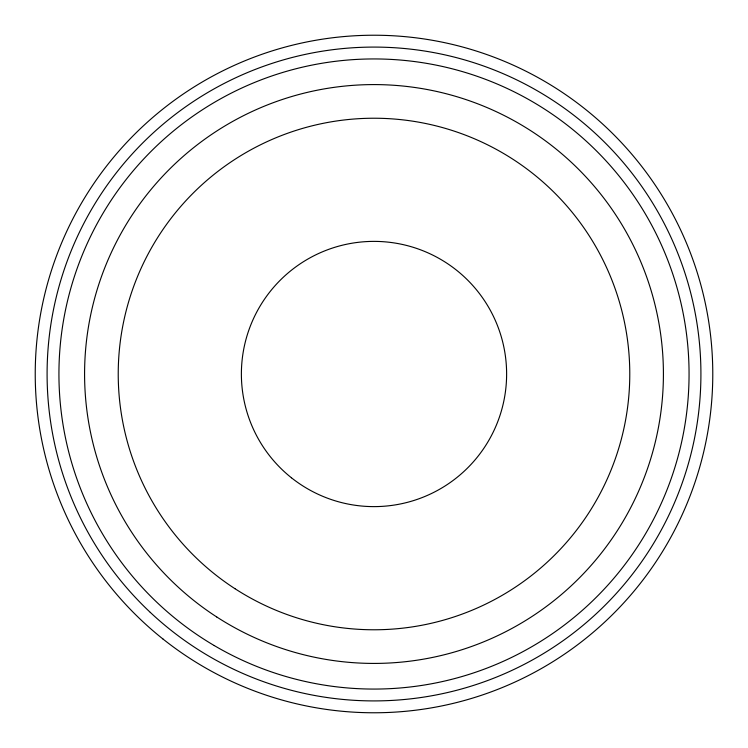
<?xml version="1.0" encoding="UTF-8"?>
<svg xmlns="http://www.w3.org/2000/svg" width="748" height="748" viewBox="0 0 748 748"><rect width="100%" height="100%" fill="white"/><g stroke="black" fill="none" stroke-linecap="round" stroke-linejoin="round"><path stroke-width="1.12" d="M291.44 477.785A132.62 132.62 0 0 0 505.162 393.607A132.62 132.62 0 0 0 325.399 250.608A132.62 132.62 0 0 0 291.44 477.785M163.101 639.119A338.779 338.779 0 0 0 709.057 424.088A338.779 338.779 0 0 0 249.851 58.793A338.779 338.779 0 0 0 163.101 639.119M216.696 616.941A289.42 289.42 0 0 0 663.037 388.754A289.42 289.42 0 0 0 242.259 116.305A289.42 289.42 0 0 0 216.696 616.941M234.984 588.704A255.779 255.779 0 0 0 629.442 387.043A255.779 255.779 0 0 0 257.574 146.262A255.779 255.779 0 0 0 234.984 588.704M150.301 612.397A326.923 326.923 0 0 0 692.311 448.529A326.923 326.923 0 0 0 279.387 61.074A326.923 326.923 0 0 0 150.301 612.397M214.246 645.561A315.058 315.058 0 0 0 689.048 376.571A315.058 315.058 0 0 0 218.697 99.877A315.058 315.058 0 0 0 214.246 645.561"/></g></svg>
